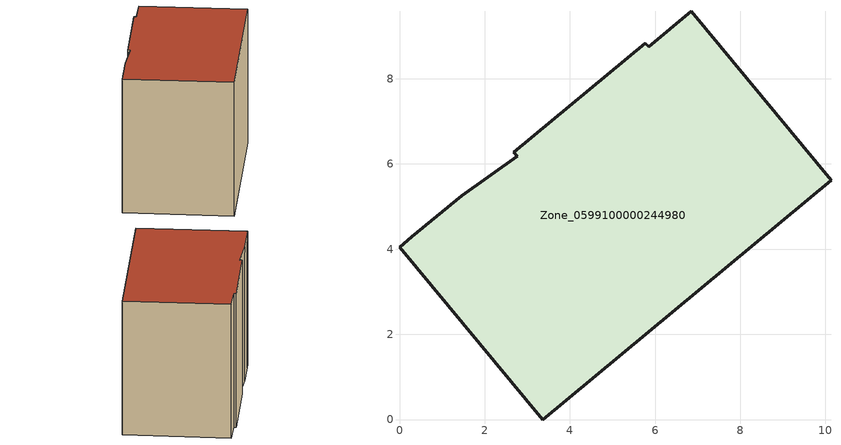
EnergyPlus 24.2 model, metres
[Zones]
Zone_0599100000244980
 floor ground (C_G): 1.46,5.26 2.77,6.17 2.68,6.28 5.77,8.84 5.85,8.75 6.85,9.58 10.13,5.62 3.36,0 0,4.05 0.28,4.29 z0
 wall outside (C_F): 10.13,5.62 6.85,9.58 5.85,8.75 5.77,8.84 2.68,6.28 2.77,6.17 1.46,5.26 0.28,4.29 0,4.05 3.36,0 10.13,5.62 z0:6.82
 roof outside (C_R): 5.77,8.84 2.68,6.28 2.77,6.17 1.46,5.26 0.28,4.29 0,4.05 3.36,0 10.13,5.62 6.85,9.58 5.85,8.75 z6.82
[BUILDING]
Pand.0599100000244980: North Axis=0; Terrain=City; Loads Convergence Tolerance Value=0.04; Temperature Convergence Tolerance Value=0.4; Solar Distribution=FullExterior; Maximum Number of Warmup Days=25; Minimum Number of Warmup Days=1
[Site:Location]
Rotterdam.The.Hague.AP_ZH_NLD Design_Conditions: Latitude=51.96; Longitude=4.45; Time Zone=1; Elevation=-4.5
[SITE:GROUNDTEMPERATURE:BUILDINGSURFACE]
18, 18, 18, 18, 18, 18, 18, 18, 18, 18, 18, 18
[MATERIAL] Thermal Absorptance=0.9; Solar Absorptance=0.7; Visible Absorptance=0.7
Name | Roughness | Thickness | Conductivity | Density | Specific Heat
G.TC.1946 | MediumSmooth | 0.15 | 1 | 540 | 1210
F.TC.1946 | Rough | 0.3 | 0.857143 | 1920 | 840
R.TC.1946 | MediumRough | 0.2 | 0.909091 | 1500 | 1000
[CONSTRUCTION]
C_G: G.TC.1946
C_F: F.TC.1946
C_R: R.TC.1946
[ZONE]
Zone_0599100000244980: Type=1; Multiplier=1; Ceiling Height=Autocalculate; Volume=Autocalculate; Floor Area=autocalculate; Part of Total Floor Area=Yes
[ZONEINFILTRATION:DESIGNFLOWRATE]
Infil_Zone_0599100000244980: Zone or ZoneList or Space or SpaceList=Zone_0599100000244980; Schedule=AlwaysOn; Design Flow Rate Calculation Method=Flow/Area; Flow Rate per Floor Area=0.003; Constant Term Coefficient=1; Temperature Term Coefficient=0; Velocity Term Coefficient=0; Velocity Squared Term Coefficient=0
[HVACTEMPLATE:ZONE:IDEALLOADSAIRSYSTEM]
Zone_0599100000244980: Maximum Heating Supply Air Temperature=50; Minimum Cooling Supply Air Temperature=13; Maximum Heating Supply Air Humidity Ratio=0.0156; Minimum Cooling Supply Air Humidity Ratio=0.0077; Heating Limit=NoLimit; Cooling Limit=NoLimit; Dehumidification Control Type=ConstantSensibleHeatRatio; Cooling Sensible Heat Ratio=0.7; Dehumidification Setpoint=60; Humidification Control Type=None; Humidification Setpoint=30; Outdoor Air Method=None; Outdoor Air Flow Rate per Person=0.00944; Outdoor Air Flow Rate per Zone Floor Area=0; Outdoor Air Flow Rate per Zone=0; Demand Controlled Ventilation Type=None; Outdoor Air Economizer Type=NoEconomizer; Heat Recovery Type=None; Sensible Heat Recovery Effectiveness=0.7; Latent Heat Recovery Effectiveness=0.65
[ZONECONTROL:THERMOSTAT]
ThermostatControl_Zone_0599100000244980: Zone or ZoneList=Zone_0599100000244980; Control Type Schedule=DualSetpointControlType; Control 1=Thermostat_Zone_0599100000244980; Temperature Difference Between Cutout And Setpoint=0
[THERMOSTATSETPOINT:DUALSETPOINT]
Thermostat_Zone_0599100000244980: Heating Setpoint Temperature Schedule=HeatingSetpoint_Zone_0599100000244980; Cooling Setpoint Temperature Schedule=CoolingSetpoint_Zone_0599100000244980
[SCHEDULE:COMPACT]
HeatingSetpoint_Zone_0599100000244980: Through: 12/31, For: AllDays, Until: 24:00, 21
CoolingSetpoint_Zone_0599100000244980: Through: 12/31, For: AllDays, Until: 24:00, 24
DualSetpointControlType: Through: 12/31, For: AllDays, Until: 24:00, 4
AlwaysOn: Through: 12/31, For: AllDays, Until: 24:00, 1
